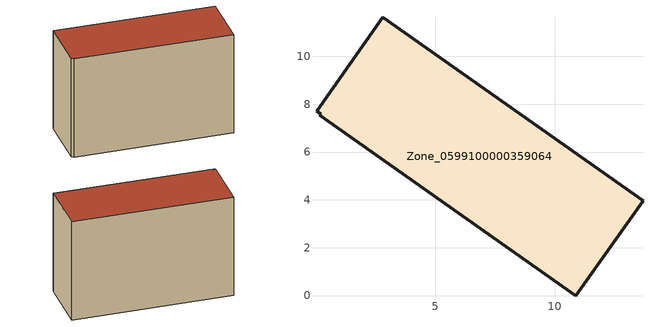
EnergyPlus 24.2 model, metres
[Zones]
Zone_0599100000359064
 floor ground (C_G): 0.04,7.71 2.8,11.63 13.69,3.97 10.88,0 0.17,7.54 0.21,7.6 z3.7
 wall outside (C_F): 13.69,3.97 2.8,11.63 0.04,7.71 0.21,7.6 0.17,7.54 10.88,0 13.69,3.97 z3.7:12.46
 roof outside (C_R): 2.8,11.63 0.04,7.71 0.21,7.6 0.17,7.54 10.88,0 13.69,3.97 z12.46
[BUILDING]
Pand.0599100000359064: North Axis=0; Terrain=City; Loads Convergence Tolerance Value=0.04; Temperature Convergence Tolerance Value=0.4; Solar Distribution=FullExterior; Maximum Number of Warmup Days=25; Minimum Number of Warmup Days=1
[Site:Location]
Rotterdam.The.Hague.AP_ZH_NLD Design_Conditions: Latitude=51.96; Longitude=4.45; Time Zone=1; Elevation=-4.5
[SITE:GROUNDTEMPERATURE:BUILDINGSURFACE]
18, 18, 18, 18, 18, 18, 18, 18, 18, 18, 18, 18
[MATERIAL] Thermal Absorptance=0.9; Solar Absorptance=0.7; Visible Absorptance=0.7
Name | Roughness | Thickness | Conductivity | Density | Specific Heat
G.TI.1992-2005 | MediumSmooth | 0.15 | 0.06 | 540 | 1210
F.TI.1992-2005 | Rough | 0.3 | 0.12 | 1920 | 840
R.TI.1992-2005 | MediumRough | 0.2 | 0.08 | 1500 | 1000
[CONSTRUCTION]
C_G: G.TI.1992-2005
C_F: F.TI.1992-2005
C_R: R.TI.1992-2005
[ZONE]
Zone_0599100000359064: Type=1; Multiplier=1; Ceiling Height=Autocalculate; Volume=Autocalculate; Floor Area=autocalculate; Part of Total Floor Area=Yes
[ZONEINFILTRATION:DESIGNFLOWRATE]
Infil_Zone_0599100000359064: Zone or ZoneList or Space or SpaceList=Zone_0599100000359064; Schedule=AlwaysOn; Design Flow Rate Calculation Method=Flow/Area; Flow Rate per Floor Area=0.0015; Constant Term Coefficient=1; Temperature Term Coefficient=0; Velocity Term Coefficient=0; Velocity Squared Term Coefficient=0
[HVACTEMPLATE:ZONE:IDEALLOADSAIRSYSTEM]
Zone_0599100000359064: Maximum Heating Supply Air Temperature=50; Minimum Cooling Supply Air Temperature=13; Maximum Heating Supply Air Humidity Ratio=0.0156; Minimum Cooling Supply Air Humidity Ratio=0.0077; Heating Limit=NoLimit; Cooling Limit=NoLimit; Dehumidification Control Type=ConstantSensibleHeatRatio; Cooling Sensible Heat Ratio=0.7; Dehumidification Setpoint=60; Humidification Control Type=None; Humidification Setpoint=30; Outdoor Air Method=None; Outdoor Air Flow Rate per Person=0.00944; Outdoor Air Flow Rate per Zone Floor Area=0; Outdoor Air Flow Rate per Zone=0; Demand Controlled Ventilation Type=None; Outdoor Air Economizer Type=NoEconomizer; Heat Recovery Type=None; Sensible Heat Recovery Effectiveness=0.7; Latent Heat Recovery Effectiveness=0.65
[ZONECONTROL:THERMOSTAT]
ThermostatControl_Zone_0599100000359064: Zone or ZoneList=Zone_0599100000359064; Control Type Schedule=DualSetpointControlType; Control 1=Thermostat_Zone_0599100000359064; Temperature Difference Between Cutout And Setpoint=0
[THERMOSTATSETPOINT:DUALSETPOINT]
Thermostat_Zone_0599100000359064: Heating Setpoint Temperature Schedule=HeatingSetpoint_Zone_0599100000359064; Cooling Setpoint Temperature Schedule=CoolingSetpoint_Zone_0599100000359064
[SCHEDULE:COMPACT]
HeatingSetpoint_Zone_0599100000359064: Through: 12/31, For: AllDays, Until: 24:00, 21
CoolingSetpoint_Zone_0599100000359064: Through: 12/31, For: AllDays, Until: 24:00, 24
DualSetpointControlType: Through: 12/31, For: AllDays, Until: 24:00, 4
AlwaysOn: Through: 12/31, For: AllDays, Until: 24:00, 1
